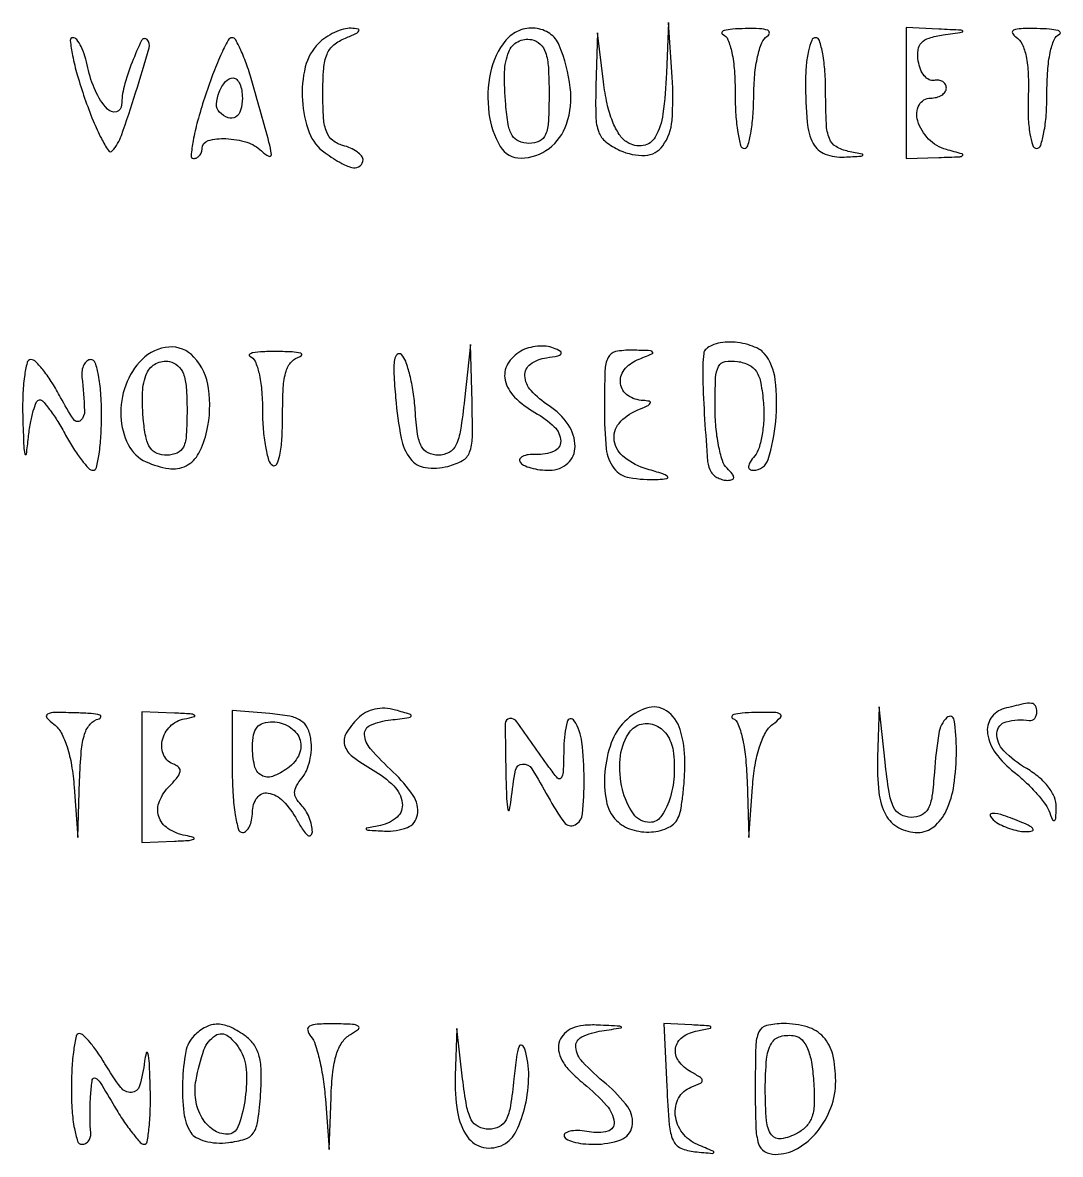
# Model space of a CAD drawing. Extents: x 24 to 1546, y 0 to 2379.
# Drawn here: x 892.2 to 995.3, y 1425 to 1537.5 of the extents above; entities that cross this region are included whole.
import ezdxf

# ---------------------------------------------------------------- set-up
doc = ezdxf.new("R2010")
doc.units = 0
doc.header["$MEASUREMENT"] = 0
doc.layers.get('0').update_dxf_attribs({"linetype": 'CONTINUOUS'})

msp = doc.modelspace()

# ---------------------------------------------------------------- linework, layer by layer
for points in [[(921.571429, 1535.428571, 0.137926), (920.262306, 1533.095167, 0.074379), (919.968156, 1529.786483, 0.075238), (920.651386, 1526.581102, 0.151028), (922.222506, 1524.556704, 0.022397), (923.896386, 1523.492693, 0.086475), (925.049201, 1523.073296, 0.225024), (925.710504, 1523.25367, 0.218858), (926, 1523.883369, 0.181596), (925.858742, 1524.259476, 0.059916), (925.4125, 1524.660882, 0.050447), (924.765484, 1525.024544, 0.038887), (924, 1525.289749, -0.102254), (922.993743, 1525.78777, -0.135042), (922.386354, 1526.605334, -0.076348), (922.080631, 1527.984812, -0.016426), (922, 1530.438605, -0.017694), (922.088642, 1532.942673, -0.079072), (922.420476, 1534.368989, -0.124718), (923.093423, 1535.283175, -0.076624), (924.25, 1535.968838, 0.010489), (925.295764, 1536.414886, 0.154533), (925.589711, 1536.678359, 0.522663), (925.505218, 1536.862663, 0.035007), (924.821429, 1536.936614, 0.077456), (924.064737, 1536.847782, 0.040768), (923.17433, 1536.519773, 0.039324), (922.296575, 1536.025269, 0.048473)], [(940.202839, 1535.744406, 0.122976), (938.667673, 1532.550086, 0.083326), (938.517559, 1528.496033, 0.100555), (939.645845, 1525.198693, 0.271003), (941.725249, 1524.031803, 0.159139), (944.494704, 1524.991404, 0.150214), (946.241966, 1527.421253, 0.112299), (946.61136, 1531.046013, 0.06739), (945.50794, 1535.25, 0.145103), (944.570776, 1536.410209, 0.128252), (943.105892, 1536.941678, 0.12145), (941.503801, 1536.701528, 0.122499)], [(956.16967, 1532.5, -0.022635), (955.82102, 1528.422621, -0.096047), (955.049521, 1526.110599, -0.229897), (953.851495, 1525.28167, -0.17884), (952.278467, 1525.601522, -0.110633), (951.481926, 1526.381522, -0.049825), (950.807892, 1527.689114, -0.040236), (950.273231, 1529.442605, -0.023774), (949.907104, 1531.601522), (949.314207, 1536.5), (949.157104, 1531.228561, 0.01308), (949.145927, 1528.154059, 0.083214), (949.437607, 1526.625629, 0.13811), (950.150213, 1525.646417, 0.059994), (951.53694, 1524.801215, 0.117236), (954.053057, 1524.306559, 0.231911), (955.801344, 1525.250451, 0.136293), (956.722579, 1527.781542, 0.03676), (956.742673, 1532.093405), (956.369965, 1537.5)], [(961.75, 1536.337719, -0.203795), (962.281217, 1535.806276, -0.04379), (962.669028, 1534.532673, -0.034815), (962.920364, 1532.728994, -0.017215), (963, 1530.416667, 0.015691), (963.065181, 1528.340175, 0.025658), (963.265553, 1526.591146, 0.023396), (963.549513, 1525.272822, 0.340253), (963.90401, 1525, 0.333778), (964.26003, 1525.26746, 0.025289), (964.554199, 1526.514676, 0.02685), (964.767436, 1528.179721, 0.016486), (964.847961, 1530.156343, -0.020147), (964.952002, 1532.320659, -0.033238), (965.234154, 1534.129075, -0.038788), (965.651922, 1535.48555, -0.158632), (966.193951, 1536.14103, 0.222581), (966.402451, 1536.468072, 0.35513), (966.237661, 1536.735091, 0.073331), (965.437171, 1536.8882, 0.015193), (964, 1536.90574, 0.013723), (962.732328, 1536.847864, 0.043582), (961.895313, 1536.712635, 0.224873), (961.67433, 1536.530371, 0.430478)], [(980, 1530.5), (980, 1524), (983.25, 1524.09968, 0.001929), (985.350909, 1524.172228, 0.195853), (985.612498, 1524.290678, 0.560788), (985.571418, 1524.44303, 0.003866), (984, 1524.890675, -0.13172), (982.235964, 1525.928323, -0.120353), (981.154146, 1527.742949, -0.194352), (981.288086, 1529.298823, -0.282419), (982.430449, 1530, 0.061846), (983.030606, 1530.074519, 0.080222), (983.538944, 1530.29375, 0.097811), (983.879193, 1530.618615, 0.154594), (984, 1531, 0.130873), (983.903815, 1531.361182, 0.125997), (983.639786, 1531.632812, 0.10874), (983.24216, 1531.770027, 0.07936), (982.773741, 1531.75, -0.175586), (982.280407, 1531.822801, -0.099398), (981.809634, 1532.21316, -0.077252), (981.432147, 1532.863126, -0.055021), (981.213654, 1533.67778, -0.064073), (981.186944, 1534.784355, -0.165783), (981.517124, 1535.499727, -0.131458), (982.279354, 1535.965361, -0.034456), (983.689913, 1536.277947, 0.001088), (985.608615, 1536.57062, 0.570129), (985.645166, 1536.661889, 0.22006), (985.48881, 1536.743721, 0.00072), (983.25, 1536.850168), (980, 1537)], [(990.911821, 1536.075659, -0.14372), (991.528935, 1535.373414, -0.058194), (991.932802, 1534.151516, -0.041566), (992.141805, 1532.416441, -0.018046), (992.143453, 1530.090972, 0.017684), (992.143423, 1528.087438, 0.031968), (992.305942, 1526.455553, 0.035899), (992.584794, 1525.290583, 0.326979), (992.981632, 1525, 0.327936), (993.38226, 1525.294423, 0.029363), (993.702998, 1526.579742, 0.029066), (993.927195, 1528.325548, 0.017403), (994, 1530.416667, -0.017215), (994.079636, 1532.728994, -0.034815), (994.330972, 1534.532673, -0.04379), (994.718783, 1535.806276, -0.203795), (995.25, 1536.337719, 0.430478), (995.32567, 1536.530371, 0.224873), (995.104687, 1536.712635, 0.043582), (994.267672, 1536.847864, 0.013723), (993, 1536.90574, 0.012451), (991.428336, 1536.895176, 0.086903), (990.679493, 1536.739483, 0.437462), (990.57028, 1536.455953, 0.138212)], [(898.317838, 1529.996491, 0.013047), (899.161845, 1527.746629, 0.024228), (899.980395, 1525.977856, 0.025381), (900.690374, 1524.773383, 0.492641), (901.063576, 1524.746491, 0.097274), (901.976944, 1526.293622, 0.009024), (903.385972, 1530.526817, 0.004971), (904.734493, 1534.991503, 0.273742), (904.525063, 1535.808271, 0.515104), (903.981991, 1535.71733, 0.020707), (903.042214, 1533.567772, 0.026315), (902.244961, 1531.146816, 0.066475), (902, 1529.312456, -0.342846), (901.477541, 1528.640073, -0.278191), (900.576352, 1528.91196, -0.07745), (899.384254, 1530.729389, -0.057198), (898.645515, 1533.022426, 0.027455), (898.35152, 1534.162891, 0.039832), (897.959484, 1535.125338, 0.045664), (897.533986, 1535.807502, 0.234627), (897.146347, 1536, 0.44772), (896.890202, 1535.713135, 0.019924), (897.117715, 1534.236469, 0.022373), (897.586561, 1532.299232, 0.012653)], [(910.23362, 1530, 0.012129), (909.549549, 1527.698688, 0.021312), (909.112389, 1525.7625, 0.018056), (908.897787, 1524.275544, 0.445979), (909.145263, 1524, 0.116247), (909.471292, 1524.076838, 0.100498), (909.748921, 1524.29375, 0.09314), (909.935281, 1524.618109, 0.084135), (910, 1525, -0.340068), (910.595548, 1525.774368, -0.075636), (912.368843, 1525.967735, -0.064108), (914.43438, 1525.6123, -0.117656), (915.897065, 1524.75, 0.072482), (916.631651, 1524.223116, 0.603567), (916.890723, 1524.403637, 0.036236), (916.649704, 1525.615662, 0.000838), (915.087856, 1531.25, 0.01451), (914.522554, 1533.070335, 0.022341), (913.91895, 1534.604687, 0.018374), (913.344086, 1535.776098, 0.276176), (912.969642, 1536, 0.280885), (912.57796, 1535.761117, 0.011911), (911.838853, 1534.2375, 0.017465), (911.035683, 1532.299629, 0.011199)], [(944.5, 1530.486305, -0.011613), (944.434953, 1527.686029, -0.083947), (944.149725, 1526.373288, -0.189769), (943.545761, 1525.733407, -0.11024), (942.5, 1525.5, -0.099712), (941.493801, 1525.702675, -0.159371), (940.836866, 1526.271474, -0.093924), (940.431295, 1527.369586, -0.02114), (940.183365, 1529.355161, -0.025309), (940.082368, 1532.576662, -0.089936), (940.488412, 1534.59366, -0.17727), (941.391416, 1535.604849, -0.171969), (942.746976, 1535.810212, -0.140758), (943.60565, 1535.374109, -0.126441), (944.145182, 1534.531696, -0.065148), (944.425581, 1533.057662, -0.014468)], [(970, 1531.581787, 0.019789), (970.157188, 1527.611748, 0.100036), (970.763806, 1525.490625, 0.184066), (971.942327, 1524.438535, 0.104428), (973.856989, 1524.136182, 0.00164), (975.521512, 1524.227422, 0.231178), (975.688972, 1524.321623, 0.53799), (975.645472, 1524.429549, 0.002556), (974.25, 1524.705733, -0.088921), (973.039157, 1525.17211, -0.166355), (972.373533, 1525.968692, -0.080781), (972.068973, 1527.432213, -0.010991), (972, 1530.569551, 0.017326), (971.927847, 1532.651214, 0.02821), (971.70625, 1534.404806, 0.027549), (971.390869, 1535.709429, 0.330979), (971, 1536, 0.308329), (970.61171, 1535.735404, 0.037991), (970.29375, 1534.70215, 0.034326), (970.072298, 1533.27517, 0.021337)], [(914, 1530, -0.069473), (913.83178, 1528.79516, -0.186855), (913.319195, 1528.116527, -0.235241), (912.579208, 1528.047981, -0.104297), (911.735568, 1528.597766, -0.214275), (911.430132, 1529.401339, -0.081237), (911.699345, 1530.599301, -0.081579), (912.334562, 1531.6448, -0.218907), (913.106989, 1532, -0.208972), (913.448422, 1531.850784, -0.081888), (913.737678, 1531.4125, -0.06238), (913.934472, 1530.765672, -0.042713)], [(904.022918, 1504.022918, 0.109895), (902.400058, 1501.471341, 0.097348), (901.917941, 1498.355011, 0.108306), (902.652427, 1495.553055, 0.169376), (904.43623, 1493.847102, 0.068972), (906.681694, 1493.177512, 0.15654), (908.411583, 1493.453988, 0.15523), (909.666846, 1494.688449, 0.067489), (910.480224, 1496.909959, 0.087984), (910.651399, 1501.114654, 0.151721), (909.185275, 1504.261709, 0.231105), (906.702042, 1505.251934, 0.179544)], [(929.24157, 1500.191137, 0.024473), (929.796015, 1496.210317, 0.116581), (930.725108, 1494.126685, 0.198723), (932.200708, 1493.268223, 0.095407), (934.426784, 1493.392268, 0.065011), (935.882612, 1493.966572, 0.177799), (936.595295, 1494.790228, 0.088327), (936.871119, 1496.262719, 0.009352), (936.837003, 1499.769052), (936.674007, 1505.5), (936.087003, 1500, -0.011741), (935.695524, 1497.001092, -0.071715), (935.240298, 1495.510875, -0.156984), (934.551533, 1494.773145, -0.12776), (933.5, 1494.5, -0.108718), (932.471075, 1494.726402, -0.167238), (931.819246, 1495.351641, -0.085873), (931.430285, 1496.593706, -0.015673), (931.186868, 1499, 0.019959), (930.989612, 1500.79612, 0.023595), (930.656059, 1502.471875, 0.023376), (930.247553, 1503.838792, 0.119213), (929.819574, 1504.5, 0.387686), (929.405617, 1504.50801, 0.181222), (929.130555, 1503.994672, 0.045923), (929.072747, 1502.604728, 0.00981)], [(941.689601, 1504.846168, 0.133506), (940.380585, 1503.562435, 0.191117), (940.137088, 1501.973149, 0.141477), (941.077567, 1500.278854, 0.066481), (943.089288, 1498.748895, -0.060323), (945.020925, 1497.316894, -0.199121), (945.653112, 1495.898424, -0.311522), (944.999409, 1494.895922, -0.106461), (943.198512, 1494.574059, 0.037018), (942.428656, 1494.544224, 0.082202), (941.865649, 1494.384296, 0.162529), (941.598366, 1494.128702, 0.265777), (941.608738, 1493.824059, 0.147155), (941.967415, 1493.506282, 0.040127), (942.685467, 1493.242067, 0.036943), (943.587256, 1493.060653, 0.031177), (944.559017, 1493, 0.186298), (946.353913, 1493.692817, 0.213994), (947.08517, 1495.364221, 0.148933), (946.39756, 1497.54909, 0.097851), (944.5, 1499.408043, -0.0615), (942.715305, 1500.920095, -0.17496), (942.092233, 1502.399357, -0.257443), (942.650756, 1503.550573, -0.118079), (944.25, 1504.189479, 0.011762), (945.374053, 1504.380735, 0.191924), (945.68967, 1504.583613, 0.447188), (945.636697, 1504.819659, 0.03039), (944.939601, 1505.154889, 0.074941), (944.218601, 1505.329713, 0.045779), (943.341249, 1505.326894, 0.0448), (942.451278, 1505.161038, 0.059173)], [(959.877037, 1504.625, 0.034577), (959.779351, 1502.168293, 0.008239), (959.967016, 1498.079137, 0.004445), (960.267054, 1493.873923, 0.11892), (960.614191, 1492.815235, 0.086141), (960.890907, 1492.503169, 0.053389), (961.305194, 1492.239475, 0.051632), (961.785203, 1492.060453, 0.063536), (962.259017, 1492, 0.075167), (962.717215, 1492.069274, 0.342479), (962.861842, 1492.275862, 0.162677), (962.726454, 1492.623203, 0.022804), (962.2, 1493.2, -0.121512), (961.735315, 1493.968991, -0.026639), (961.3525, 1495.477931, -0.026237), (961.088169, 1497.317329, -0.02257), (961, 1499.269551, -0.009877), (961.057688, 1502.189685, -0.105321), (961.349108, 1503.333965, -0.243467), (961.996703, 1503.810029, -0.074475), (963.25, 1503.819551, -0.079241), (964.393346, 1503.466836, -0.140601), (965.118109, 1502.809363, -0.094692), (965.555528, 1501.667565, -0.023723), (965.814526, 1499.680212, -0.030603), (965.847396, 1498.11295, -0.031125), (965.687987, 1496.562362, -0.032748), (965.378002, 1495.239331, -0.099603), (964.942081, 1494.430212, 0.029935), (964.487354, 1493.810288, 0.120844), (964.335368, 1493.370152, 0.273187), (964.459339, 1493.107765, 0.150125), (964.810168, 1493, 0.32871), (966.286958, 1494.088483, 0.052094), (967.033361, 1497.84056, 0.050742), (966.995482, 1501.992421, 0.14519), (965.885905, 1504.625, 0.099807), (965.356624, 1505.057044, 0.041648), (964.504935, 1505.419531, 0.039049), (963.498936, 1505.666868, 0.040778), (962.481296, 1505.75, 0.043106), (961.522546, 1505.66719, 0.058932), (960.69276, 1505.419531, 0.073774), (960.106039, 1505.055718, 0.192215)], [(914.75, 1504.337719, -0.196947), (915.268163, 1503.83281, -0.045132), (915.65971, 1502.648236, -0.036853), (915.917074, 1501.004989, -0.020424), (916, 1498.975684, 0.019152), (916.073016, 1497.070161, 0.026015), (916.29375, 1495.363421, 0.024883), (916.610238, 1494.01411, 0.186383), (917, 1493.5, 0.43702), (917.415083, 1493.615074, 0.068538), (917.732593, 1494.514148, 0.03703), (917.93824, 1496.104543, 0.013642), (918, 1498.367659, -0.012823), (918.073111, 1501.218036, -0.058838), (918.350595, 1502.845969, -0.115139), (918.887101, 1503.792547, -0.143543), (919.75, 1504.310674, 0.281391), (919.914833, 1504.481828, 0.414714), (919.810938, 1504.644543, 0.041396), (918.937624, 1504.761866, 0.010384), (917.5, 1504.805051, 0.011316), (916.04198, 1504.785559, 0.033095), (915.042187, 1504.683057, 0.148335), (914.715516, 1504.520046, 0.546526)], [(950, 1499.106989, 0.024003), (950.190975, 1495.131128, 0.139338), (950.948269, 1493.195249, 0.190545), (952.475036, 1492.270822, 0.052407), (955.331787, 1492.090188, 0.029356), (956.211837, 1492.178726, 0.620848), (956.271949, 1492.372627, 0.11353), (955.811155, 1492.64516, 0.006729), (954.25, 1493.11878, -0.094239), (951.999061, 1494.259398, -0.188319), (950.986143, 1495.943165, -0.220503), (951.453517, 1497.667008, -0.123063), (953.25, 1498.968838, 0.011928), (954.249791, 1499.398682, 0.146208), (954.558885, 1499.669919, 0.520225), (954.479474, 1499.858158, 0.043435), (953.856989, 1499.936614, -0.141333), (952.336482, 1500.439425, -0.209348), (951.603915, 1501.61339, -0.202309), (951.959095, 1502.981106, -0.134578), (953.266655, 1503.974999, 0.003928), (954.73216, 1504.577829, 0.442296), (954.794832, 1504.755093, 0.267167), (954.586098, 1504.884693, 0.002612), (952.75, 1504.936614, 0.054804), (951.110378, 1504.79451, 0.237857), (950.363975, 1504.211645, 0.103493), (950.053816, 1502.913481, 0.007069)], [(892.168103, 1498.25, 0.00228), (892.265261, 1495.375492, 0.058775), (892.385925, 1494.6071, 0.811668), (892.527035, 1494.616429, 0.009233), (892.728468, 1496.25, -0.017655), (892.930318, 1497.687239, -0.027907), (893.214721, 1498.898438, -0.026752), (893.533605, 1499.800131, -0.303152), (893.832961, 1500, -0.218642), (894.204636, 1499.829313, -0.017851), (894.889656, 1498.971875, -0.021376), (895.656171, 1497.840903, -0.014724), (896.430067, 1496.5, 0.017404), (897.213445, 1495.15931, 0.024594), (898.008752, 1494.028125, 0.022482), (898.727616, 1493.186551, 0.207638), (899.157471, 1493, 0.347559), (899.488792, 1493.26195, 0.020202), (899.752507, 1494.615625, 0.023612), (899.939284, 1496.391478, 0.014395), (900, 1498.5, 0.016385), (899.92781, 1500.702355, 0.03135), (899.701688, 1502.456319, 0.035733), (899.369876, 1503.692036, 0.319509), (898.937142, 1504, 0.169647), (898.546144, 1503.863406, 0.108035), (898.238789, 1503.485938, 0.083863), (898.06304, 1502.919401, 0.058778), (898.052296, 1502.25, -0.012291), (898.307948, 1498.927408, -0.220162), (897.919621, 1497.958533, -0.467011), (897.234651, 1498.039479, -0.023408), (895.931914, 1500.25, 0.018981), (895.102471, 1501.686338, 0.026473), (894.247023, 1502.898438, 0.025204), (893.466742, 1503.791844, 0.203358), (892.97611, 1504, 0.345589), (892.600102, 1503.704862, 0.025062), (892.334235, 1502.320372, 0.026467), (892.173132, 1500.466584, 0.015749)], [(908.5, 1498.986305, -0.014042), (908.430605, 1496.51591, -0.091048), (908.13855, 1495.310788, -0.18801), (907.535195, 1494.714201, -0.102375), (906.5, 1494.5, -0.093229), (905.519246, 1494.684473, -0.149216), (904.855573, 1495.208207, -0.099991), (904.432706, 1496.188788, -0.028088), (904.179541, 1497.845196, -0.03071), (904.080822, 1500.738733, -0.095073), (904.499587, 1502.639291, -0.173453), (905.410295, 1503.616991, -0.168473), (906.746976, 1503.810212, -0.133149), (907.592281, 1503.396664, -0.126289), (908.1335, 1502.605251, -0.069808), (908.420942, 1501.25118, -0.017448)], [(925.482409, 1468.339552, 0.060614), (924.322088, 1466.85775, 0.210376), (924.169616, 1465.678058, 0.160443), (924.946555, 1464.552928, 0.032748), (926.993677, 1463.20349, -0.06771), (929.055578, 1461.627716, -0.163002), (929.897684, 1459.927489, -0.246079), (929.395561, 1458.534025, -0.138906), (927.75, 1457.705733, 0.002556), (926.354528, 1457.429549, 0.53799), (926.311028, 1457.321623, 0.231178), (926.478488, 1457.227422, 0.00164), (928.143011, 1457.136182, 0.10497), (930.411445, 1457.496894, 0.270818), (931.409653, 1458.744038, 0.185989), (930.973288, 1460.67957, 0.057543), (929.004803, 1462.995513, -0.023249), (926.73241, 1465.325216, -0.170999), (926.153442, 1466.742842, -0.319219), (926.752405, 1467.679412, -0.066809), (928.75, 1468.190352, 0.002606), (930.570312, 1468.413911, 0.251324), (930.776768, 1468.56126, 0.462075), (930.704176, 1468.729558, 0.004251), (929.232409, 1469.167754, 0.057978), (928.183075, 1469.342536, 0.066745), (927.172303, 1469.257358, 0.069687), (926.255841, 1468.916043, 0.072561)], [(952.022918, 1468.022918, 0.110624), (950.683811, 1465.910764, 0.065371), (950.046534, 1462.980357, 0.067329), (950.192704, 1460.10975, 0.151152), (951.2, 1458.2, 0.121831), (952.719455, 1457.283131, 0.090756), (954.671155, 1457.048893, 0.099899), (956.42255, 1457.516131, 0.188315), (957.393011, 1458.581787, 0.050258), (957.62761, 1459.442918, 0.013733), (957.821697, 1460.839565, 0.013742), (957.955391, 1462.443969, 0.013915), (958, 1464.046604, 0.071976), (957.540692, 1467.220787, 0.17587), (956.15912, 1469.093576, 0.230207), (954.194454, 1469.359426, 0.117376)], [(977.162997, 1464.45, 0.03348), (977.28241, 1461.007099, 0.098144), (977.974424, 1458.748163, 0.149585), (979.26537, 1457.468784, 0.121576), (981.164816, 1457, 0.174419), (982.759741, 1457.573829, 0.110317), (983.98537, 1459.151985, 0.074456), (984.754258, 1461.710453, 0.035841), (985, 1465.134259, 0.03487), (984.787524, 1468.177224, 0.614687), (984.063497, 1468.424472, 0.162216), (983.244, 1466.834648, 0.021213), (982.813132, 1463, -0.015673), (982.569715, 1460.593706, -0.085873), (982.180754, 1459.351641, -0.167238), (981.528925, 1458.726402, -0.108718), (980.5, 1458.5, -0.12776), (979.448467, 1458.773145, -0.156984), (978.759702, 1459.510875, -0.071715), (978.304476, 1461.001092, -0.011741), (977.912997, 1464), (977.325993, 1469.5)], [(989.75, 1469.310674, 0.184863), (988.440876, 1468.373687, 0.187373), (988.101433, 1466.808316, 0.121742), (988.923628, 1464.859311, 0.066244), (990.75, 1462.990034, -0.022604), (991.852603, 1462.042482, -0.021104), (992.891854, 1460.978161, -0.021621), (993.733215, 1459.954675, -0.064524), (994.179715, 1459.167454, 0.009128), (994.572691, 1458.251612, 0.423449), (994.745981, 1458.189121, 0.270405), (994.875617, 1458.383743, 0.006223), (994.929715, 1459.534392, 0.108323), (994.754105, 1460.492534, 0.064812), (994.169754, 1461.497869, 0.055184), (993.231079, 1462.47326, 0.040211), (992, 1463.340929, -0.063923), (989.701628, 1465.129266, -0.211619), (989.033216, 1466.879512, -0.326837), (989.951191, 1468.005295, -0.103251), (992.25, 1468.118421, 0.137085), (992.535622, 1468.151665, 0.119953), (992.779688, 1468.328536, 0.101574), (992.943594, 1468.626809, 0.075146), (993, 1469, 0.125973), (992.852158, 1469.577487, 0.248494), (992.467551, 1469.830803, 0.080152), (991.66109, 1469.778585, 0.007748)], [(895.265431, 1467.75, -0.109254), (895.981469, 1466.907006, -0.043833), (896.572344, 1465.505124, -0.036531), (897.016304, 1463.677103, -0.023182), (897.276313, 1461.5), (897.639504, 1456.5), (897.819752, 1462.176676, -0.012886), (897.987269, 1465.086139, -0.055453), (898.321234, 1466.785264, -0.105722), (898.885021, 1467.780224, -0.148322), (899.75, 1468.310674, 0.270479), (899.931166, 1468.491309, 0.414985), (899.828231, 1468.667734, 0.045338), (898.973818, 1468.810273, 0.011317), (897.55887, 1468.883999, 0.006925), (895.340899, 1468.918546, 0.115744), (894.629051, 1468.752819, 0.49237), (894.560336, 1468.407719, 0.050865)], [(904, 1462.5), (904, 1456), (907.25, 1456.136182, 0.006076), (908.704989, 1456.21487, 0.102694), (909.165879, 1456.342848, 0.677543), (909.151151, 1456.49625, 0.022878), (908.334551, 1456.694653, -0.0963), (906.601417, 1457.396156, -0.174313), (905.687716, 1458.600499, -0.176029), (905.754739, 1460.10164, -0.098389), (906.783561, 1461.640704, 0.025273), (907.533054, 1462.470053, 0.118304), (907.810234, 1463.045601, 0.243825), (907.698665, 1463.456689, 0.127107), (907.241071, 1463.752976, -0.201204), (906.204075, 1464.660397, -0.169972), (906.031078, 1466.11832, -0.144636), (906.820151, 1467.542681, -0.1479), (908.25, 1468.294267, 0.014773), (909.22149, 1468.51133, 0.674817), (909.24151, 1468.659635, 0.114822), (908.826388, 1468.783099, 0.004641), (907.25, 1468.863818), (904, 1469)], [(913, 1463.060365, 0.015212), (913.071295, 1460.717469, 0.025678), (913.291252, 1458.765091, 0.023809), (913.604289, 1457.304599, 0.340304), (914, 1457, 0.191087), (914.381882, 1457.151477, 0.088204), (914.70625, 1457.5875, 0.068025), (914.926307, 1458.234582, 0.048028), (915, 1459, -0.154858), (915.462205, 1460.456566, -0.288645), (916.563059, 1460.914533, -0.16098), (918.061447, 1460.121066, -0.066974), (919.428025, 1458.25, 0.019831), (920.031789, 1457.235262, 0.082667), (920.510604, 1456.712291, 0.356808), (920.801779, 1456.718396, 0.212764), (920.959962, 1457.05, 0.063825), (920.89079, 1457.72814, 0.040603), (920.648189, 1458.484738, 0.040308), (920.282648, 1459.200759, 0.058266), (919.842382, 1459.757618, -0.064542), (919.352224, 1460.393773, -0.140056), (919.201341, 1460.986444, -0.122699), (919.379492, 1461.622246, -0.043867), (919.919146, 1462.402576, 0.072806), (920.368421, 1463.139708, 0.041801), (920.694941, 1464.130116, 0.040753), (920.86091, 1465.203214, 0.053253), (920.826764, 1466.194958, 0.074588), (920.476006, 1467.371559, 0.141372), (919.829561, 1468.109344, 0.097777), (918.708565, 1468.551207, 0.024495), (916.75, 1468.810365), (913, 1469.120731)], [(940.199906, 1463, 0.004071), (940.276507, 1460.369129, 0.038178), (940.404749, 1459.244785, 0.809313), (940.558315, 1459.241695, 0.031487), (940.728468, 1460.25, -0.021029), (941.159461, 1463.1754, -0.338896), (941.857945, 1463.799194, -0.278246), (942.781201, 1463.333357, -0.016688), (944.414589, 1460.52874, 0.033945), (945.996547, 1458.015889, 0.366062), (947.078503, 1457.751981, 0.259906), (947.833641, 1458.856571, 0.023693), (947.984687, 1462.309017, 0.028835), (947.759516, 1465.977199, 0.111914), (947.00101, 1468.108826, 0.65894), (946.293171, 1467.99515, 0.057401), (945.962861, 1465.5, -0.004837), (945.895954, 1462.986497, -0.150654), (945.69345, 1462.405438, -0.485531), (945.341695, 1462.394043, -0.021779), (944.491098, 1463.5, 0.002953), (941.290349, 1468.0027, 0.272165), (940.579856, 1468.316128, 0.381716), (940.140256, 1467.82045, 0.004296)], [(962.75, 1468.337719, -0.205597), (963.282133, 1467.801664, -0.037126), (963.709274, 1466.430384, -0.031831), (964.023567, 1464.532433, -0.017169), (964.180248, 1462.166667), (964.360496, 1456.5), (964.723687, 1461.5, -0.023182), (964.983696, 1463.677103, -0.036531), (965.427656, 1465.505124, -0.043833), (966.018531, 1466.907006, -0.109254), (966.734569, 1467.75, 0.035533), (967.513418, 1468.433162, 0.474468), (967.478126, 1468.763885, 0.143931), (966.903294, 1468.937025, 0.007399), (964.94113, 1468.921053, 0.014099), (963.695876, 1468.857322, 0.045246), (962.878019, 1468.717133, 0.235061), (962.66782, 1468.532055, 0.415268)], [(919.693865, 1466.355392, -0.099019), (919.824372, 1465.590589, -0.087639), (919.661088, 1464.798157, -0.079061), (919.212458, 1464.042611, -0.061526), (918.515158, 1463.387425, -0.069188), (916.992431, 1462.568921, -0.231099), (915.894649, 1462.678141, -0.202798), (915.208581, 1463.644778, -0.054321), (915, 1465.559017, -0.047237), (915.109085, 1466.711101, -0.126992), (915.45805, 1467.449591, -0.147714), (916.081749, 1467.861275, -0.072656), (917.031385, 1468, -0.074196), (917.855123, 1467.877088, -0.064361), (918.651435, 1467.516897, -0.06686), (919.301025, 1466.984194, -0.0963)], [(956.83288, 1465.138072, -0.052044), (956.927253, 1462.604044, -0.061845), (956.474716, 1460.254831, -0.077645), (955.618866, 1458.565017, -0.241275), (954.516132, 1458, -0.245847), (952.882772, 1458.854778, -0.092415), (951.791901, 1461.283024, -0.080067), (951.555854, 1464.298299, -0.118527), (952.380451, 1466.806566, -0.170002), (953.506823, 1467.718236, -0.177375), (954.933294, 1467.707618, -0.149637), (956.194664, 1466.737503, -0.119792)], [(989, 1458, 0.040566), (989.684071, 1457.632796, 0.028934), (990.5, 1457.331527, 0.029384), (991.317134, 1457.134067, 0.053798), (992, 1457.085598, 0.051935), (992.535375, 1457.161267, 0.491407), (992.615423, 1457.343886, 0.152377), (992.341871, 1457.608071, 0.014925), (991.5, 1458, 0.019739), (989.686554, 1458.695838, 0.081911), (988.533606, 1458.885992, 0.608383), (988.381869, 1458.592871, 0.095694)], [(909.2, 1436.8, 0.152805), (908.370553, 1435.215049, 0.036269), (908.050231, 1432.214863, 0.037464), (908.176554, 1429.138147, 0.112744), (908.873819, 1427.169924, 0.128667), (909.408336, 1426.672107, 0.058144), (910.304885, 1426.31632, 0.050883), (911.416986, 1426.136913, 0.043008), (912.608507, 1426.169924, 0.047034), (914.254832, 1426.516801, 0.171446), (915.09778, 1427.14605, 0.114383), (915.546339, 1428.329906, 0.015826), (915.817942, 1430.963736, 0.020778), (915.883821, 1433.192008, 0.058461), (915.683877, 1434.73598, 0.083768), (915.195157, 1435.852116, 0.090133), (914.376812, 1436.713736, 0.0464), (912.842188, 1437.630795, 0.107724), (911.543965, 1437.936522, 0.12556), (910.364305, 1437.656389, 0.075753)], [(920.813591, 1436.724609, -0.097244), (921.247535, 1435.928095, -0.019548), (921.673859, 1434.362573, -0.019968), (922.031168, 1432.472617, -0.017486), (922.255787, 1430.474609), (922.639504, 1425.5), (922.819752, 1430.70031, -0.01814), (922.997244, 1433.198706, -0.048469), (923.358682, 1434.94527, -0.071435), (923.929143, 1436.145919, -0.114802), (924.75, 1436.919901, 0.036926), (925.534414, 1437.457968, 0.511838), (925.519687, 1437.749936, 0.134666), (924.964483, 1437.92566, 0.007447), (923.127555, 1437.969591, 0.014183), (921.431564, 1437.936773, 0.111937), (920.678596, 1437.727848, 0.343898), (920.504581, 1437.332601, 0.111711)], [(945.550307, 1436.270501, 0.126603), (945.44296, 1435.337422, 0.094556), (945.775818, 1434.352406, 0.065306), (946.592209, 1433.266944, 0.026858), (947.952333, 1432.020501, -0.03615), (950.210764, 1429.872343, -0.15727), (950.964528, 1428.212015, -0.37473), (950.337881, 1427.301703, -0.110376), (948.5, 1427.244751, 0.031701), (947.541823, 1427.365641, 0.053628), (946.734375, 1427.329256, 0.076393), (946.183445, 1427.156008, 0.285831), (946, 1426.861328, 0.278468), (946.200601, 1426.529072, 0.051948), (946.890469, 1426.253015, 0.042368), (947.869826, 1426.062476, 0.026874), (949.031385, 1426, 0.087187), (951.635646, 1426.457596, 0.264604), (952.759822, 1427.777262, 0.208558), (952.320895, 1429.712828, 0.060311), (950.173542, 1431.996262, -0.026934), (947.81198, 1434.193989, -0.173596), (947.152539, 1435.656116, -0.312617), (947.744274, 1436.675252, -0.07223), (949.75, 1437.283746, 0.001027), (951.640714, 1437.574141, 0.553768), (951.678866, 1437.663166, 0.232496), (951.534762, 1437.743268, 0.000706), (949.356989, 1437.850168, 0.03584), (947.909743, 1437.815408, 0.074559), (946.817136, 1437.542808, 0.097506), (946.043495, 1437.027336, 0.105956)], [(956.202283, 1431.75, 0.008126), (956.446048, 1427.937422, 0.081909), (956.828772, 1426.397208, 0.188564), (957.585741, 1425.631653, 0.080817), (959, 1425.259963, 0.001376), (960.756227, 1425.096214, 0.344162), (960.880283, 1425.176205, 0.392913), (960.825241, 1425.301608, 0.001492), (959.25, 1425.977739, -0.13127), (957.750722, 1427.149784, -0.134397), (957.052374, 1428.903064, -0.152997), (957.382283, 1430.602127, -0.179121), (958.609458, 1431.680377, 0.016487), (959.549448, 1432.077109, 0.292554), (959.718917, 1432.341957, 0.257116), (959.558376, 1432.633515, 0.013484), (958.609458, 1433.198682, -0.107094), (957.38375, 1434.281498, -0.199844), (957.074943, 1435.546954, -0.20112), (957.755475, 1436.651754, -0.108293), (959.25, 1437.294267, 0.004205), (960.534734, 1437.552942, 0.589131), (960.571725, 1437.672983, 0.189031), (960.347125, 1437.776339, 0.002248), (958.702283, 1437.863818), (955.904565, 1438)], [(965, 1431.5, 0.007414), (965.056399, 1427.696451, 0.067313), (965.326923, 1426.0625, 0.186514), (965.93396, 1425.292005, 0.134481), (967, 1425, 0.131073), (969.187505, 1425.583468, 0.090626), (971.15359, 1427.246466, 0.083845), (972.524586, 1429.637276, 0.088572), (973, 1432.3, 0.057062), (972.700897, 1434.91233, 0.128591), (971.78077, 1436.663537, 0.138255), (970.173215, 1437.663503, 0.070542), (967.8, 1438, 0.057433), (966.118427, 1437.806205, 0.237989), (965.357692, 1437.169643, 0.096003), (965.051017, 1435.767498, 0.005977)], [(897, 1431.5, 0.016659), (897.072364, 1429.328708, 0.030241), (897.297447, 1427.567256, 0.032749), (897.624229, 1426.303472, 0.323719), (898.043837, 1426, 0.124261), (898.428977, 1426.097217, 0.116034), (898.733365, 1426.367188, 0.103799), (898.908313, 1426.772633, 0.082595), (898.925354, 1427.25, -0.024562), (898.873458, 1427.897171, -0.007755), (898.858524, 1428.867188, -0.007724), (898.875393, 1429.951181, -0.0085), (898.925784, 1431, -0.021864), (899.081312, 1432.424772, -0.514499), (899.389547, 1432.580565, -0.135653), (899.869248, 1432.131854, -0.004067), (901.294267, 1429.759792, 0.01377), (902.193832, 1428.326162, 0.019899), (903.072378, 1427.115393, 0.016086), (903.850326, 1426.191162, 0.209461), (904.25, 1426.009792, 0.370591), (904.539545, 1426.252065, 0.01546), (904.732677, 1427.691939, 0.020327), (904.847352, 1429.546101, 0.012237), (904.839963, 1431.75, 0.005049), (904.752582, 1434.053031, 0.043432), (904.614303, 1435.072376, 0.770582), (904.451943, 1435.078234, 0.042603), (904.276604, 1434.25, -0.036955), (903.789891, 1431.815774, -0.319264), (902.977533, 1431.156823, -0.253124), (901.907293, 1431.650767, -0.027257), (900.340929, 1434, 0.018053), (899.604961, 1435.149055, 0.025002), (898.858937, 1436.11875, 0.023293), (898.18737, 1436.836262, 0.195403), (897.784392, 1437, 0.353131), (897.475213, 1436.750529, 0.017824), (897.230415, 1435.384375, 0.022023), (897.056506, 1433.608582, 0.013397)], [(913.845086, 1435.25, -0.111236), (914.408228, 1433.136564, -0.049894), (914.232429, 1430.251449, -0.050375), (913.556654, 1427.723644, -0.311777), (912.508945, 1427, -0.153009), (911.102086, 1427.440846, -0.110096), (909.979818, 1428.65971, -0.094354), (909.36258, 1430.423102, -0.082168), (909.392781, 1432.381762, -0.039633), (910.185427, 1435.378159, -0.166685), (911.322021, 1436.81821, -0.319518), (912.588978, 1436.759593, -0.106415)], [(935.157104, 1432.821429, 0.047962), (935.381715, 1429.219821, 0.113677), (936.383469, 1426.744264, 0.191454), (937.988131, 1425.689337, 0.175426), (939.951876, 1425.974245, 0.158946), (941.240276, 1427.318607, 0.056385), (942.130114, 1429.864554, 0.053761), (942.473766, 1432.809426, 0.073944), (942.105413, 1435.444901, 0.181733), (941.812164, 1435.833848, 0.475962), (941.526325, 1435.738095, 0.056038), (941.255215, 1434.663498, 0.008877), (941, 1432.5, -0.013648), (940.656499, 1429.809014, -0.077503), (940.21875, 1428.4375, -0.15947), (939.540327, 1427.751608, -0.119209), (938.5, 1427.5, -0.120678), (937.460147, 1427.754684, -0.154207), (936.7671, 1428.449112, -0.076225), (936.299864, 1429.830098, -0.014016), (935.907104, 1432.5), (935.314207, 1437.5)], [(970.804357, 1432.305648, -0.021033), (970.870522, 1430.149337, -0.072634), (970.653359, 1428.772156, -0.108668), (970.114096, 1427.825706, -0.086468), (969.18584, 1427.099459, -0.079033), (967.581884, 1426.543498, -0.287578), (966.626241, 1426.929771, -0.139152), (966.11686, 1428.324783, -0.018396), (966, 1431.5, -0.021038), (966.124509, 1434.45777, -0.106872), (966.604395, 1436.025324, -0.204402), (967.513943, 1436.727641, -0.110795), (968.951236, 1436.775943, -0.16485), (969.649806, 1436.381647, -0.0845), (970.191662, 1435.520398, -0.056419), (970.57853, 1434.176336, -0.023706)]]:
    msp.add_lwpolyline(points, format="xyb", close=True)

doc.saveas('drawing.dxf')
